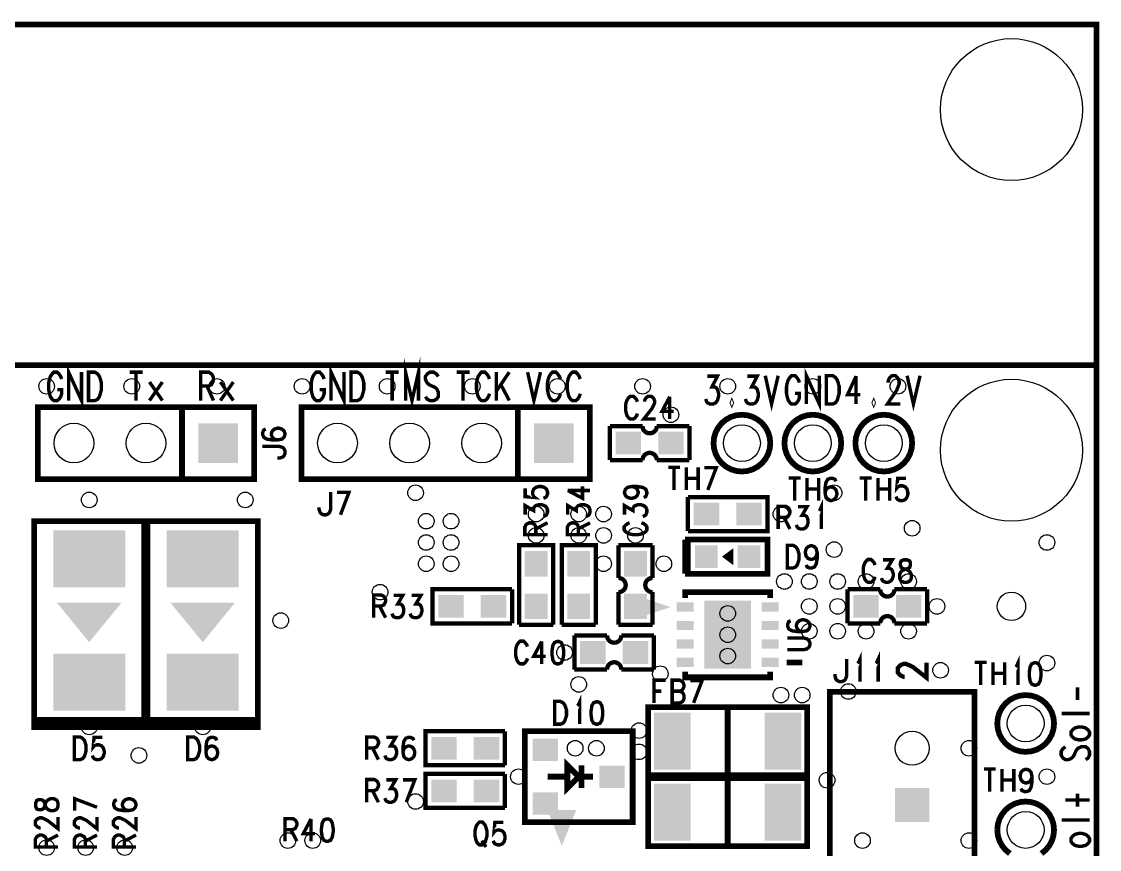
# Model space of a CAD drawing. Extents: x -2.6 to 72.5, y -0.1 to 95.
# Drawn here: x 27.12 to 65.1, y 47.94 to 77.1 of the extents above; entities that cross this region are included whole.
import ezdxf

# ---------------------------------------------------------------- set-up
doc = ezdxf.new("R2010")
doc.units = 0
doc.layers.get('0').update_dxf_attribs({"linetype": 'CONTINUOUS'})
doc.layers.add('02_ASSY1_GBR', color=6, linetype='CONTINUOUS')

# ---------------------------------------------------------------- blocks, each defined once
blk = doc.blocks.new('ROUND_9')
blk.add_circle((0, 0), 0.7)
blk = doc.blocks.new('SQUARE_12')
blk.add_solid([(0.6, 0.6), (0.6, -0.6), (-0.6, 0.6), (-0.6, -0.6)])
blk = doc.blocks.new('ROUND_13')
blk.add_circle((0, 0), 0.6)
blk = doc.blocks.new('ROUND_129')
blk.add_circle((0, 0), 0.65)
blk = doc.blocks.new('ROUND_139')
blk.add_circle((0, 0), 0.275)
blk = doc.blocks.new('ROUND_140')
blk.add_circle((0, 0), 2.5)
blk = doc.blocks.new('SQUARE_143')
blk.add_solid([(0.7, 0.7), (0.7, -0.7), (-0.7, 0.7), (-0.7, -0.7)])
blk = doc.blocks.new('RECTANGLE_145')
blk.add_solid([(0.45, 0.4), (0.45, -0.4), (-0.45, 0.4), (-0.45, -0.4)])
blk = doc.blocks.new('SQUARE_146')
blk.add_solid([(0.4, 0.4), (0.4, -0.4), (-0.4, 0.4), (-0.4, -0.4)])
blk = doc.blocks.new('RECTANGLE_150')
blk.add_solid([(0.4, 0.45), (0.4, -0.45), (-0.4, 0.45), (-0.4, -0.45)])
blk = doc.blocks.new('RECTANGLE_158')
blk.add_solid([(1.27, 1.0033), (1.27, -1.0033), (-1.27, 1.0033), (-1.27, -1.0033)])
blk = doc.blocks.new('RECTANGLE_164')
blk.add_solid([(0.4445, 0.3937), (0.4445, -0.3937), (-0.4445, 0.3937), (-0.4445, -0.3937)])
blk = doc.blocks.new('RECTANGLE_165')
blk.add_solid([(0.65, 1), (0.65, -1), (-0.65, 1), (-0.65, -1)])
blk = doc.blocks.new('RECTANGLE_166')
blk.add_solid([(0.825, 1.2), (0.825, -1.2), (-0.825, 1.2), (-0.825, -1.2)])
blk = doc.blocks.new('RECTANGLE_167')
blk.add_solid([(0.3, 0.1625), (0.3, -0.1625), (-0.3, 0.1625), (-0.3, -0.1625)])
blk = doc.blocks.new('ROUND_169')
blk.add_circle((0, 0), 0.5)

msp = doc.modelspace()

# ---------------------------------------------------------------- linework, layer by layer
at = {"layer": '02_ASSY1_GBR'}
for points, const_width in [([(0, 0), (65, 0), (65, 77), (0, 77), (0, 0)], 0.2), ([(65, 65), (10, 65), (10, 0)], 0.2), ([(28.773, 63.75), (28.773, 64.75), (29.228, 63.75), (29.228, 64.75)], 0.12), ([(38.023, 63.75), (38.023, 64.75), (38.478, 63.75), (38.478, 64.75)], 0.12), ([(40.648, 63.75), (40.648, 64.75), (40.875, 63.75), (41.103, 64.75), (41.103, 63.75)], 0.12), ([(28.528, 64.508), (28.496, 64.598), (28.432, 64.689), (28.373, 64.75), (28.25, 64.75), (28.191, 64.689), (28.132, 64.598), (28.1, 64.508), (28.073, 64.371), (28.073, 64.129), (28.1, 63.992), (28.132, 63.886), (28.191, 63.795), (28.25, 63.75), (28.373, 63.75), (28.432, 63.795), (28.496, 63.886), (28.528, 63.992), (28.528, 64.129), (28.373, 64.129)], 0.12), ([(29.473, 64.75), (29.7, 64.75), (29.796, 64.689), (29.859, 64.598), (29.891, 64.508), (29.928, 64.371), (29.928, 64.129), (29.891, 63.992), (29.859, 63.886), (29.796, 63.795), (29.7, 63.75), (29.473, 63.75), (29.473, 64.75)], 0.12), ([(30.923, 64.75), (31.378, 64.75)], 0.12), ([(31.15, 64.75), (31.15, 63.75)], 0.12), ([(33.423, 63.75), (33.423, 64.75), (33.714, 64.75), (33.809, 64.689), (33.841, 64.644), (33.878, 64.553), (33.878, 64.462), (33.841, 64.371), (33.809, 64.311), (33.714, 64.265), (33.423, 64.265)], 0.12), ([(37.778, 64.508), (37.746, 64.598), (37.682, 64.689), (37.623, 64.75), (37.5, 64.75), (37.441, 64.689), (37.382, 64.598), (37.35, 64.508), (37.323, 64.371), (37.323, 64.129), (37.35, 63.992), (37.382, 63.886), (37.441, 63.795), (37.5, 63.75), (37.623, 63.75), (37.682, 63.795), (37.746, 63.886), (37.778, 63.992), (37.778, 64.129), (37.623, 64.129)], 0.12), ([(38.723, 64.75), (38.95, 64.75), (39.046, 64.689), (39.109, 64.598), (39.141, 64.508), (39.178, 64.371), (39.178, 64.129), (39.141, 63.992), (39.109, 63.886), (39.046, 63.795), (38.95, 63.75), (38.723, 63.75), (38.723, 64.75)], 0.12), ([(39.948, 64.75), (40.403, 64.75)], 0.12), ([(40.175, 64.75), (40.175, 63.75)], 0.12), ([(41.803, 64.598), (41.734, 64.689), (41.639, 64.75), (41.507, 64.75), (41.411, 64.689), (41.348, 64.598), (41.348, 64.508), (41.379, 64.417), (41.411, 64.371), (41.475, 64.311), (41.671, 64.22), (41.734, 64.174), (41.766, 64.129), (41.803, 64.038), (41.803, 63.886), (41.734, 63.795), (41.639, 63.75), (41.507, 63.75), (41.411, 63.795), (41.348, 63.886)], 0.12), ([(42.448, 64.75), (42.903, 64.75)], 0.12), ([(42.675, 64.75), (42.675, 63.75)], 0.12), ([(43.603, 64.508), (43.571, 64.598), (43.507, 64.689), (43.448, 64.75), (43.325, 64.75), (43.266, 64.689), (43.207, 64.598), (43.175, 64.508), (43.148, 64.371), (43.148, 64.129), (43.175, 63.992), (43.207, 63.886), (43.266, 63.795), (43.325, 63.75), (43.448, 63.75), (43.507, 63.795), (43.571, 63.886), (43.603, 63.992)], 0.12), ([(44.303, 64.75), (43.848, 64.083)], 0.12), ([(43.848, 64.75), (43.848, 63.75)], 0.12), ([(44.948, 64.75), (45.17, 63.75), (45.403, 64.75)], 0.12), ([(46.103, 64.508), (46.071, 64.598), (46.007, 64.689), (45.948, 64.75), (45.825, 64.75), (45.766, 64.689), (45.707, 64.598), (45.675, 64.508), (45.648, 64.371), (45.648, 64.129), (45.675, 63.992), (45.707, 63.886), (45.766, 63.795), (45.825, 63.75), (45.948, 63.75), (46.007, 63.795), (46.071, 63.886), (46.103, 63.992)], 0.12), ([(46.803, 64.508), (46.771, 64.598), (46.707, 64.689), (46.648, 64.75), (46.525, 64.75), (46.466, 64.689), (46.407, 64.598), (46.375, 64.508), (46.348, 64.371), (46.348, 64.129), (46.375, 63.992), (46.407, 63.886), (46.466, 63.795), (46.525, 63.75), (46.648, 63.75), (46.707, 63.795), (46.771, 63.886), (46.803, 63.992)], 0.12), ([(51.286, 64.61), (51.641, 64.61), (51.445, 64.231), (51.546, 64.231), (51.609, 64.186), (51.641, 64.14), (51.678, 64.004), (51.678, 63.898), (51.641, 63.761), (51.577, 63.67), (51.482, 63.625), (51.382, 63.625), (51.286, 63.67), (51.254, 63.716), (51.223, 63.807)], 0.12), ([(52.686, 64.61), (53.041, 64.61), (52.845, 64.231), (52.946, 64.231), (53.009, 64.186), (53.041, 64.14), (53.078, 64.004), (53.078, 63.898), (53.041, 63.761), (52.977, 63.67), (52.882, 63.625), (52.782, 63.625), (52.686, 63.67), (52.654, 63.716), (52.623, 63.807)], 0.12), ([(53.323, 64.625), (53.545, 63.625), (53.778, 64.625)], 0.12), ([(54.528, 64.383), (54.496, 64.473), (54.432, 64.564), (54.373, 64.625), (54.25, 64.625), (54.191, 64.564), (54.132, 64.473), (54.1, 64.383), (54.073, 64.246), (54.073, 64.004), (54.1, 63.867), (54.132, 63.761), (54.191, 63.67), (54.25, 63.625), (54.373, 63.625), (54.432, 63.67), (54.496, 63.761), (54.528, 63.867), (54.528, 64.004), (54.373, 64.004)], 0.12), ([(54.773, 63.625), (54.773, 64.625), (55.228, 63.625), (55.228, 64.625)], 0.12), ([(55.473, 64.625), (55.7, 64.625), (55.796, 64.564), (55.859, 64.473), (55.891, 64.383), (55.928, 64.246), (55.928, 64.004), (55.891, 63.867), (55.859, 63.761), (55.796, 63.67), (55.7, 63.625), (55.473, 63.625), (55.473, 64.625)], 0.12), ([(56.523, 64.61), (56.223, 63.958), (56.678, 63.958)], 0.12), ([(56.523, 64.61), (56.523, 63.625)], 0.12), ([(57.654, 64.383), (57.654, 64.428), (57.686, 64.519), (57.718, 64.564), (57.782, 64.625), (57.914, 64.625), (57.977, 64.564), (58.009, 64.519), (58.041, 64.428), (58.041, 64.337), (58.009, 64.246), (57.946, 64.095), (57.623, 63.625), (58.078, 63.625)], 0.12), ([(58.323, 64.625), (58.545, 63.625), (58.778, 64.625)], 0.12), ([(32.078, 64.402), (31.623, 63.75)], 0.12), ([(31.623, 64.402), (32.078, 63.75)], 0.12), ([(33.645, 64.265), (33.878, 63.75)], 0.12), ([(34.578, 64.402), (34.123, 63.75)], 0.12), ([(34.123, 64.402), (34.578, 63.75)], 0.12), ([(44.007, 64.311), (44.303, 63.75)], 0.12), ([(48.818, 63.706), (48.789, 63.779), (48.731, 63.852), (48.677, 63.9), (48.564, 63.9), (48.51, 63.852), (48.456, 63.779), (48.427, 63.706), (48.402, 63.597), (48.402, 63.403), (48.427, 63.294), (48.456, 63.209), (48.51, 63.136), (48.564, 63.1), (48.677, 63.1), (48.731, 63.136), (48.789, 63.209), (48.818, 63.294)], 0.12), ([(49.071, 63.706), (49.071, 63.742), (49.1, 63.815), (49.129, 63.852), (49.188, 63.9), (49.308, 63.9), (49.366, 63.852), (49.396, 63.815), (49.425, 63.742), (49.425, 63.67), (49.396, 63.597), (49.337, 63.476), (49.042, 63.1), (49.458, 63.1)], 0.12), ([(49.957, 63.888), (49.682, 63.367), (50.098, 63.367)], 0.12), ([(49.957, 63.888), (49.957, 63.1)], 0.12), ([(35.31, 60.98), (35.31, 63.52), (27.69, 63.52), (27.69, 60.98), (35.31, 60.98)], 0.2032), ([(32.77, 63.52), (32.77, 60.98)], 0.2032), ([(47.14, 60.98), (47.14, 63.52), (36.98, 63.52), (36.98, 60.98), (47.14, 60.98)], 0.2032), ([(44.6, 63.52), (44.6, 60.98)], 0.2032), ([(52.145, 63.716), (52.127, 63.67), (52.145, 63.625), (52.164, 63.67), (52.145, 63.716)], 0.12), ([(57.145, 63.716), (57.127, 63.67), (57.145, 63.625), (57.164, 63.67), (57.145, 63.716)], 0.12), ([(51.5, 62.25), (51.519, 62.055), (51.576, 61.867), (51.669, 61.694), (51.793, 61.543), (51.944, 61.419), (52.117, 61.326), (52.305, 61.269), (52.5, 61.25), (52.695, 61.269), (52.883, 61.326), (53.056, 61.419), (53.207, 61.543), (53.331, 61.694), (53.424, 61.867), (53.481, 62.055), (53.5, 62.25), (53.481, 62.445), (53.424, 62.633), (53.331, 62.806), (53.207, 62.957), (53.056, 63.081), (52.883, 63.174), (52.695, 63.231), (52.5, 63.25), (52.305, 63.231), (52.117, 63.174), (51.944, 63.081), (51.793, 62.957), (51.669, 62.806), (51.576, 62.633), (51.519, 62.445), (51.5, 62.25)], 0.2032), ([(54, 62.25), (54.019, 62.055), (54.076, 61.867), (54.169, 61.694), (54.293, 61.543), (54.444, 61.419), (54.617, 61.326), (54.805, 61.269), (55, 61.25), (55.195, 61.269), (55.383, 61.326), (55.556, 61.419), (55.707, 61.543), (55.831, 61.694), (55.924, 61.867), (55.981, 62.055), (56, 62.25), (55.981, 62.445), (55.924, 62.633), (55.831, 62.806), (55.707, 62.957), (55.556, 63.081), (55.383, 63.174), (55.195, 63.231), (55, 63.25), (54.805, 63.231), (54.617, 63.174), (54.444, 63.081), (54.293, 62.957), (54.169, 62.806), (54.076, 62.633), (54.019, 62.445), (54, 62.25)], 0.2032), ([(56.5, 62.25), (56.519, 62.055), (56.576, 61.867), (56.669, 61.694), (56.793, 61.543), (56.944, 61.419), (57.117, 61.326), (57.305, 61.269), (57.5, 61.25), (57.695, 61.269), (57.883, 61.326), (58.056, 61.419), (58.207, 61.543), (58.331, 61.694), (58.424, 61.867), (58.481, 62.055), (58.5, 62.25), (58.481, 62.445), (58.424, 62.633), (58.331, 62.806), (58.207, 62.957), (58.056, 63.081), (57.883, 63.174), (57.695, 63.231), (57.5, 63.25), (57.305, 63.231), (57.117, 63.174), (56.944, 63.081), (56.793, 62.957), (56.669, 62.806), (56.576, 62.633), (56.519, 62.445), (56.5, 62.25)], 0.2032), ([(35.721, 62.745), (35.648, 62.711), (35.612, 62.616), (35.612, 62.553), (35.648, 62.458), (35.758, 62.391), (35.952, 62.362), (36.133, 62.362), (36.291, 62.391), (36.364, 62.458), (36.4, 62.553), (36.4, 62.582), (36.364, 62.678), (36.291, 62.745), (36.182, 62.778), (36.133, 62.778), (36.024, 62.745), (35.952, 62.678), (35.915, 62.582), (35.915, 62.553), (35.952, 62.458), (36.024, 62.391), (36.133, 62.362)], 0.12), ([(47.85, 61.65), (47.85, 62.85)], 0.1524), ([(47.85, 62.85), (49, 62.85)], 0.1524), ([(49.5, 62.85), (49.499, 62.825), (49.496, 62.801), (49.49, 62.776), (49.482, 62.753), (49.472, 62.73), (49.46, 62.709), (49.445, 62.689), (49.429, 62.67), (49.41, 62.653), (49.39, 62.638), (49.369, 62.625), (49.347, 62.614), (49.323, 62.606), (49.299, 62.6), (49.275, 62.596), (49.25, 62.595), (49.225, 62.596), (49.201, 62.6), (49.177, 62.606), (49.153, 62.614), (49.131, 62.625), (49.11, 62.638), (49.09, 62.653), (49.071, 62.67), (49.055, 62.689), (49.04, 62.709), (49.028, 62.73), (49.018, 62.753), (49.01, 62.776), (49.004, 62.801), (49.001, 62.825), (49, 62.85)], 0.1524), ([(49.5, 62.85), (50.65, 62.85)], 0.1524), ([(50.65, 61.65), (50.65, 62.85)], 0.1524), ([(35.6, 62.134), (36.206, 62.134), (36.327, 62.092), (36.364, 62.051), (36.4, 61.972), (36.4, 61.884), (36.364, 61.805), (36.327, 61.764), (36.206, 61.722), (36.133, 61.722)], 0.12), ([(49, 61.65), (49.001, 61.675), (49.004, 61.699), (49.01, 61.724), (49.018, 61.747), (49.028, 61.77), (49.04, 61.791), (49.055, 61.811), (49.071, 61.83), (49.09, 61.847), (49.11, 61.862), (49.131, 61.875), (49.153, 61.886), (49.177, 61.894), (49.201, 61.9), (49.225, 61.904), (49.25, 61.905), (49.275, 61.904), (49.299, 61.9), (49.323, 61.894), (49.347, 61.886), (49.369, 61.875), (49.39, 61.862), (49.41, 61.847), (49.429, 61.83), (49.445, 61.811), (49.46, 61.791), (49.472, 61.77), (49.482, 61.747), (49.49, 61.724), (49.496, 61.699), (49.499, 61.675), (49.5, 61.65)], 0.1524), ([(47.85, 61.65), (49, 61.65)], 0.1524), ([(49.5, 61.65), (50.65, 61.65)], 0.1524), ([(49.902, 61.4), (50.318, 61.4)], 0.12), ([(50.11, 61.4), (50.11, 60.6)], 0.12), ([(50.542, 61.4), (50.542, 60.6)], 0.12), ([(50.958, 61.4), (50.958, 60.6)], 0.12), ([(51.182, 61.388), (51.598, 61.388), (51.298, 60.6)], 0.12), ([(44.862, 60.661), (44.862, 60.365), (45.202, 60.336), (45.165, 60.365), (45.129, 60.453), (45.129, 60.54), (45.165, 60.631), (45.238, 60.69), (45.347, 60.723), (45.432, 60.723), (45.541, 60.69), (45.614, 60.631), (45.65, 60.54), (45.65, 60.453), (45.614, 60.365), (45.577, 60.336), (45.505, 60.307)], 0.12), ([(46.362, 60.582), (46.883, 60.307), (46.883, 60.723)], 0.12), ([(48.617, 60.723), (48.738, 60.69), (48.811, 60.627), (48.847, 60.527), (48.847, 60.498), (48.811, 60.403), (48.738, 60.336), (48.617, 60.307), (48.58, 60.307), (48.471, 60.336), (48.398, 60.403), (48.362, 60.498), (48.362, 60.527), (48.398, 60.627), (48.471, 60.69), (48.617, 60.723), (48.811, 60.723), (49.005, 60.69), (49.114, 60.627), (49.15, 60.527), (49.15, 60.465), (49.114, 60.369), (49.041, 60.336)], 0.12), ([(50.542, 61.012), (50.958, 61.012)], 0.12), ([(54.152, 61.025), (54.568, 61.025)], 0.12), ([(54.36, 61.025), (54.36, 60.225)], 0.12), ([(54.792, 61.025), (54.792, 60.225)], 0.12), ([(55.208, 61.025), (55.208, 60.225)], 0.12), ([(55.815, 60.904), (55.781, 60.977), (55.686, 61.013), (55.623, 61.013), (55.528, 60.977), (55.461, 60.867), (55.432, 60.673), (55.432, 60.492), (55.461, 60.334), (55.528, 60.261), (55.623, 60.225), (55.652, 60.225), (55.748, 60.261), (55.815, 60.334), (55.848, 60.443), (55.848, 60.492), (55.815, 60.601), (55.748, 60.673), (55.652, 60.71), (55.623, 60.71), (55.528, 60.673), (55.461, 60.601), (55.432, 60.492)], 0.12), ([(56.652, 61.025), (57.068, 61.025)], 0.12), ([(56.86, 61.025), (56.86, 60.225)], 0.12), ([(57.292, 61.025), (57.292, 60.225)], 0.12), ([(57.708, 61.025), (57.708, 60.225)], 0.12), ([(58.286, 61.013), (57.99, 61.013), (57.961, 60.673), (57.99, 60.71), (58.078, 60.746), (58.165, 60.746), (58.256, 60.71), (58.315, 60.637), (58.348, 60.528), (58.348, 60.443), (58.315, 60.334), (58.256, 60.261), (58.165, 60.225), (58.078, 60.225), (57.99, 60.261), (57.961, 60.298), (57.932, 60.37)], 0.12), ([(38.009, 60.525), (38.009, 59.919), (37.967, 59.798), (37.926, 59.761), (37.847, 59.725), (37.759, 59.725), (37.68, 59.761), (37.639, 59.798), (37.597, 59.919), (37.597, 59.992)], 0.12), ([(38.237, 60.513), (38.653, 60.513), (38.353, 59.725)], 0.12), ([(46.362, 60.582), (47.15, 60.582)], 0.12), ([(50.6, 60.35), (53.4, 60.35), (53.4, 59.15), (50.6, 59.15)], 0.1524), ([(50.6, 59.15), (50.6, 60.35)], 0.1524), ([(54.792, 60.637), (55.208, 60.637)], 0.12), ([(57.292, 60.637), (57.708, 60.637)], 0.12), ([(44.862, 59.725), (44.862, 60.05), (45.165, 59.871), (45.165, 59.962), (45.202, 60.021), (45.238, 60.05), (45.347, 60.083), (45.432, 60.083), (45.541, 60.05), (45.614, 59.991), (45.65, 59.904), (45.65, 59.813), (45.614, 59.725), (45.577, 59.696), (45.505, 59.667)], 0.12), ([(46.362, 59.725), (46.362, 60.05), (46.665, 59.871), (46.665, 59.962), (46.702, 60.021), (46.738, 60.05), (46.847, 60.083), (46.932, 60.083), (47.041, 60.05), (47.114, 59.991), (47.15, 59.904), (47.15, 59.813), (47.114, 59.725), (47.077, 59.696), (47.005, 59.667)], 0.12), ([(48.362, 59.725), (48.362, 60.05), (48.665, 59.871), (48.665, 59.962), (48.702, 60.021), (48.738, 60.05), (48.847, 60.083), (48.932, 60.083), (49.041, 60.05), (49.114, 59.991), (49.15, 59.904), (49.15, 59.813), (49.114, 59.725), (49.077, 59.696), (49.005, 59.667)], 0.12), ([(53.777, 59.225), (53.777, 60.025), (54.043, 60.025), (54.131, 59.977), (54.16, 59.94), (54.193, 59.867), (54.193, 59.795), (54.16, 59.722), (54.131, 59.673), (54.043, 59.637), (53.777, 59.637)], 0.12), ([(54.475, 60.013), (54.8, 60.013), (54.621, 59.71), (54.712, 59.71), (54.771, 59.673), (54.8, 59.637), (54.833, 59.528), (54.833, 59.443), (54.8, 59.334), (54.741, 59.261), (54.654, 59.225), (54.563, 59.225), (54.475, 59.261), (54.446, 59.298), (54.417, 59.37)], 0.12), ([(55.219, 59.867), (55.253, 59.904), (55.302, 60.013), (55.302, 59.225)], 0.12), ([(53.981, 59.637), (54.193, 59.225)], 0.12), ([(31.443, 59.503), (27.557, 59.503), (27.557, 52.497), (31.443, 52.497), (31.443, 59.503)], 0.2032), ([(35.443, 59.503), (31.557, 59.503), (31.557, 52.497), (35.443, 52.497), (35.443, 59.503)], 0.2032), ([(45.65, 59.027), (44.85, 59.027), (44.85, 59.293), (44.898, 59.381), (44.935, 59.41), (45.008, 59.443), (45.08, 59.443), (45.153, 59.41), (45.202, 59.381), (45.238, 59.293), (45.238, 59.027)], 0.12), ([(45.238, 59.231), (45.65, 59.443)], 0.12), ([(47.15, 59.027), (46.35, 59.027), (46.35, 59.293), (46.398, 59.381), (46.435, 59.41), (46.508, 59.443), (46.58, 59.443), (46.653, 59.41), (46.702, 59.381), (46.738, 59.293), (46.738, 59.027)], 0.12), ([(46.738, 59.231), (47.15, 59.443)], 0.12), ([(48.544, 59.443), (48.471, 59.414), (48.398, 59.356), (48.35, 59.302), (48.35, 59.189), (48.398, 59.135), (48.471, 59.081), (48.544, 59.052), (48.653, 59.027), (48.847, 59.027), (48.956, 59.052), (49.041, 59.081), (49.114, 59.135), (49.15, 59.189), (49.15, 59.302), (49.114, 59.356), (49.041, 59.414), (48.956, 59.443)], 0.12), ([(50.5, 57.65), (50.5, 58.85)], 0.2), ([(50.5, 58.85), (50.6, 58.85)], 0.2), ([(53.4, 57.65), (50.6, 57.65), (50.6, 58.85), (53.4, 58.85), (53.4, 57.65)], 0.2), ([(44.65, 55.85), (44.65, 58.65), (45.85, 58.65), (45.85, 55.85)], 0.1524), ([(46.15, 55.85), (46.15, 58.65), (47.35, 58.65), (47.35, 55.85)], 0.1524), ([(48.15, 58.65), (49.35, 58.65)], 0.1524), ([(48.15, 58.65), (48.15, 57.5)], 0.1524), ([(49.35, 58.65), (49.35, 57.5)], 0.1524), ([(54.097, 58.65), (54.305, 58.65), (54.392, 58.602), (54.451, 58.529), (54.48, 58.456), (54.513, 58.347), (54.513, 58.153), (54.48, 58.044), (54.451, 57.959), (54.392, 57.886), (54.305, 57.85), (54.097, 57.85), (54.097, 58.65)], 0.12), ([(55.153, 58.383), (55.12, 58.262), (55.057, 58.189), (54.957, 58.153), (54.928, 58.153), (54.833, 58.189), (54.766, 58.262), (54.737, 58.383), (54.737, 58.42), (54.766, 58.529), (54.833, 58.602), (54.928, 58.638), (54.957, 58.638), (55.057, 58.602), (55.12, 58.529), (55.153, 58.383), (55.153, 58.189), (55.12, 57.995), (55.057, 57.886), (54.957, 57.85), (54.895, 57.85), (54.799, 57.886), (54.766, 57.959)], 0.12), ([(57.193, 57.956), (57.164, 58.029), (57.106, 58.102), (57.052, 58.15), (56.939, 58.15), (56.885, 58.102), (56.831, 58.029), (56.802, 57.956), (56.777, 57.847), (56.777, 57.653), (56.802, 57.544), (56.831, 57.459), (56.885, 57.386), (56.939, 57.35), (57.052, 57.35), (57.106, 57.386), (57.164, 57.459), (57.193, 57.544)], 0.12), ([(57.475, 58.138), (57.8, 58.138), (57.621, 57.835), (57.712, 57.835), (57.771, 57.798), (57.8, 57.762), (57.833, 57.653), (57.833, 57.568), (57.8, 57.459), (57.741, 57.386), (57.654, 57.35), (57.563, 57.35), (57.475, 57.386), (57.446, 57.423), (57.417, 57.495)], 0.12), ([(58.203, 58.138), (58.115, 58.102), (58.086, 58.029), (58.086, 57.956), (58.115, 57.871), (58.173, 57.835), (58.294, 57.798), (58.381, 57.762), (58.44, 57.689), (58.473, 57.617), (58.473, 57.495), (58.44, 57.423), (58.411, 57.386), (58.323, 57.35), (58.203, 57.35), (58.115, 57.386), (58.086, 57.423), (58.057, 57.495), (58.057, 57.617), (58.086, 57.689), (58.144, 57.762), (58.232, 57.798), (58.352, 57.835), (58.411, 57.871), (58.44, 57.956), (58.44, 58.029), (58.411, 58.102), (58.323, 58.138), (58.203, 58.138)], 0.12), ([(50.5, 57.65), (50.6, 57.65)], 0.2), ([(48.15, 57.5), (48.175, 57.499), (48.199, 57.496), (48.224, 57.49), (48.247, 57.482), (48.27, 57.472), (48.291, 57.46), (48.311, 57.445), (48.33, 57.429), (48.347, 57.41), (48.362, 57.39), (48.375, 57.369), (48.386, 57.347), (48.394, 57.323), (48.4, 57.299), (48.404, 57.275), (48.405, 57.25), (48.404, 57.225), (48.4, 57.201), (48.394, 57.177), (48.386, 57.153), (48.375, 57.131), (48.362, 57.11), (48.347, 57.09), (48.33, 57.071), (48.311, 57.055), (48.291, 57.04), (48.27, 57.028), (48.247, 57.018), (48.224, 57.01), (48.199, 57.004), (48.175, 57.001), (48.15, 57)], 0.1524), ([(49.35, 57), (49.325, 57.001), (49.301, 57.004), (49.276, 57.01), (49.253, 57.018), (49.23, 57.028), (49.209, 57.04), (49.189, 57.055), (49.17, 57.071), (49.153, 57.09), (49.138, 57.11), (49.125, 57.131), (49.114, 57.153), (49.106, 57.177), (49.1, 57.201), (49.096, 57.225), (49.095, 57.25), (49.096, 57.275), (49.1, 57.299), (49.106, 57.323), (49.114, 57.347), (49.125, 57.369), (49.138, 57.39), (49.153, 57.41), (49.17, 57.429), (49.189, 57.445), (49.209, 57.46), (49.23, 57.472), (49.253, 57.482), (49.276, 57.49), (49.301, 57.496), (49.325, 57.499), (49.35, 57.5)], 0.1524), ([(44.4, 55.9), (41.6, 55.9), (41.6, 57.1), (44.4, 57.1)], 0.1524), ([(44.4, 57.1), (44.4, 55.9)], 0.1524), ([(48.15, 57), (48.15, 55.85)], 0.1524), ([(49.35, 57), (49.35, 55.85)], 0.1524), ([(53.5, 56.8), (53.5, 57), (50.5, 57), (50.5, 56.8)], 0.2032), ([(57.375, 57.1), (56.225, 57.1)], 0.1524), ([(56.225, 57.1), (56.225, 55.9)], 0.1524), ([(57.875, 57.1), (57.874, 57.075), (57.871, 57.051), (57.865, 57.026), (57.857, 57.003), (57.847, 56.98), (57.835, 56.959), (57.82, 56.939), (57.804, 56.92), (57.785, 56.903), (57.765, 56.888), (57.744, 56.875), (57.722, 56.864), (57.698, 56.856), (57.674, 56.85), (57.65, 56.846), (57.625, 56.845), (57.6, 56.846), (57.576, 56.85), (57.552, 56.856), (57.528, 56.864), (57.506, 56.875), (57.485, 56.888), (57.465, 56.903), (57.446, 56.92), (57.43, 56.939), (57.415, 56.959), (57.403, 56.98), (57.393, 57.003), (57.385, 57.026), (57.379, 57.051), (57.376, 57.075), (57.375, 57.1)], 0.1524), ([(59.025, 57.1), (57.875, 57.1)], 0.1524), ([(59.025, 57.1), (59.025, 55.9)], 0.1524), ([(39.527, 56.1), (39.527, 56.9), (39.793, 56.9), (39.881, 56.852), (39.91, 56.815), (39.943, 56.742), (39.943, 56.67), (39.91, 56.597), (39.881, 56.548), (39.793, 56.512), (39.527, 56.512)], 0.12), ([(40.225, 56.888), (40.55, 56.888), (40.371, 56.585), (40.462, 56.585), (40.521, 56.548), (40.55, 56.512), (40.583, 56.403), (40.583, 56.318), (40.55, 56.209), (40.491, 56.136), (40.404, 56.1), (40.313, 56.1), (40.225, 56.136), (40.196, 56.173), (40.167, 56.245)], 0.12), ([(40.865, 56.888), (41.19, 56.888), (41.011, 56.585), (41.102, 56.585), (41.161, 56.548), (41.19, 56.512), (41.223, 56.403), (41.223, 56.318), (41.19, 56.209), (41.131, 56.136), (41.044, 56.1), (40.953, 56.1), (40.865, 56.136), (40.836, 56.173), (40.807, 56.245)], 0.12), ([(39.731, 56.512), (39.943, 56.1)], 0.12), ([(57.375, 55.9), (57.376, 55.925), (57.379, 55.949), (57.385, 55.974), (57.393, 55.997), (57.403, 56.02), (57.415, 56.041), (57.43, 56.061), (57.446, 56.08), (57.465, 56.097), (57.485, 56.112), (57.506, 56.125), (57.528, 56.136), (57.552, 56.144), (57.576, 56.15), (57.6, 56.154), (57.625, 56.155), (57.65, 56.154), (57.674, 56.15), (57.698, 56.144), (57.722, 56.136), (57.744, 56.125), (57.765, 56.112), (57.785, 56.097), (57.804, 56.08), (57.82, 56.061), (57.835, 56.041), (57.847, 56.02), (57.857, 55.997), (57.865, 55.974), (57.871, 55.949), (57.874, 55.925), (57.875, 55.9)], 0.1524), ([(45.85, 55.85), (44.65, 55.85)], 0.1524), ([(47.35, 55.85), (46.15, 55.85)], 0.1524), ([(48.15, 55.85), (49.35, 55.85)], 0.1524), ([(54.221, 55.995), (54.148, 55.961), (54.112, 55.866), (54.112, 55.803), (54.148, 55.708), (54.258, 55.641), (54.452, 55.612), (54.633, 55.612), (54.791, 55.641), (54.864, 55.708), (54.9, 55.803), (54.9, 55.832), (54.864, 55.928), (54.791, 55.995), (54.682, 56.028), (54.633, 56.028), (54.524, 55.995), (54.452, 55.928), (54.415, 55.832), (54.415, 55.803), (54.452, 55.708), (54.524, 55.641), (54.633, 55.612)], 0.12), ([(57.375, 55.9), (56.225, 55.9)], 0.1524), ([(59.025, 55.9), (57.875, 55.9)], 0.1524), ([(46.6, 54.275), (46.6, 55.475)], 0.1524), ([(46.6, 55.475), (47.75, 55.475)], 0.1524), ([(48.25, 55.475), (48.249, 55.45), (48.246, 55.426), (48.24, 55.401), (48.232, 55.378), (48.222, 55.355), (48.21, 55.334), (48.195, 55.314), (48.179, 55.295), (48.16, 55.278), (48.14, 55.263), (48.119, 55.25), (48.097, 55.239), (48.073, 55.231), (48.049, 55.225), (48.025, 55.221), (48, 55.22), (47.975, 55.221), (47.951, 55.225), (47.927, 55.231), (47.903, 55.239), (47.881, 55.25), (47.86, 55.263), (47.84, 55.278), (47.821, 55.295), (47.805, 55.314), (47.79, 55.334), (47.778, 55.355), (47.768, 55.378), (47.76, 55.401), (47.754, 55.426), (47.751, 55.45), (47.75, 55.475)], 0.1524), ([(48.25, 55.475), (49.4, 55.475)], 0.1524), ([(49.4, 54.275), (49.4, 55.475)], 0.1524), ([(44.943, 55.081), (44.914, 55.154), (44.856, 55.227), (44.802, 55.275), (44.689, 55.275), (44.635, 55.227), (44.581, 55.154), (44.552, 55.081), (44.527, 54.972), (44.527, 54.778), (44.552, 54.669), (44.581, 54.584), (44.635, 54.511), (44.689, 54.475), (44.802, 54.475), (44.856, 54.511), (44.914, 54.584), (44.943, 54.669)], 0.12), ([(45.442, 55.263), (45.167, 54.742), (45.583, 54.742)], 0.12), ([(45.442, 55.263), (45.442, 54.475)], 0.12), ([(45.986, 55.263), (45.894, 55.227), (45.836, 55.117), (45.807, 54.923), (45.807, 54.814), (45.836, 54.62), (45.894, 54.511), (45.986, 54.475), (46.044, 54.475), (46.131, 54.511), (46.19, 54.62), (46.223, 54.814), (46.223, 54.923), (46.19, 55.117), (46.131, 55.227), (46.044, 55.263), (45.986, 55.263)], 0.12), ([(54.1, 54.972), (54.67, 54.972), (54.791, 55.001), (54.864, 55.059), (54.9, 55.151), (54.9, 55.209), (54.864, 55.296), (54.791, 55.355), (54.67, 55.388), (54.1, 55.388)], 0.12), ([(56.189, 54.65), (56.189, 54.044), (56.147, 53.923), (56.106, 53.886), (56.027, 53.85), (55.939, 53.85), (55.86, 53.886), (55.819, 53.923), (55.777, 54.044), (55.777, 54.117)], 0.12), ([(56.579, 54.492), (56.613, 54.529), (56.662, 54.638), (56.662, 53.85)], 0.12), ([(57.219, 54.492), (57.253, 54.529), (57.302, 54.638), (57.302, 53.85)], 0.12), ([(62.149, 54.367), (62.183, 54.404), (62.232, 54.513), (62.232, 53.725)], 0.12), ([(46.6, 54.275), (47.75, 54.275)], 0.1524), ([(47.75, 54.275), (47.751, 54.3), (47.754, 54.324), (47.76, 54.349), (47.768, 54.372), (47.778, 54.395), (47.79, 54.416), (47.805, 54.436), (47.821, 54.455), (47.84, 54.472), (47.86, 54.487), (47.881, 54.5), (47.903, 54.511), (47.927, 54.519), (47.951, 54.525), (47.975, 54.529), (48, 54.53), (48.025, 54.529), (48.049, 54.525), (48.073, 54.519), (48.097, 54.511), (48.119, 54.5), (48.14, 54.487), (48.16, 54.472), (48.179, 54.455), (48.195, 54.436), (48.21, 54.416), (48.222, 54.395), (48.232, 54.372), (48.24, 54.349), (48.246, 54.324), (48.249, 54.3), (48.25, 54.275)], 0.1524), ([(48.25, 54.275), (49.4, 54.275)], 0.1524), ([(54.075, 54.525), (54.625, 54.525)], 0.2032), ([(58.238, 54.023), (58.192, 54.023), (58.1, 54.06), (58.054, 54.097), (57.992, 54.171), (57.992, 54.324), (58.054, 54.398), (58.1, 54.435), (58.192, 54.472), (58.284, 54.472), (58.377, 54.435), (58.531, 54.361), (59.008, 53.986), (59.008, 54.514)], 0.1524), ([(60.707, 54.525), (61.123, 54.525)], 0.12), ([(60.915, 54.525), (60.915, 53.725)], 0.12), ([(61.347, 54.525), (61.347, 53.725)], 0.12), ([(61.763, 54.525), (61.763, 53.725)], 0.12), ([(62.806, 54.513), (62.714, 54.477), (62.656, 54.367), (62.627, 54.173), (62.627, 54.064), (62.656, 53.87), (62.714, 53.761), (62.806, 53.725), (62.864, 53.725), (62.951, 53.761), (63.01, 53.87), (63.043, 54.064), (63.043, 54.173), (63.01, 54.367), (62.951, 54.477), (62.864, 54.513), (62.806, 54.513)], 0.12), ([(49.818, 53.9), (49.402, 53.9), (49.402, 53.1)], 0.12), ([(50.042, 53.512), (50.308, 53.512), (50.396, 53.476), (50.425, 53.439), (50.458, 53.367), (50.458, 53.245), (50.425, 53.173), (50.396, 53.136), (50.308, 53.1), (50.042, 53.1), (50.042, 53.9), (50.308, 53.9), (50.396, 53.852), (50.425, 53.815), (50.458, 53.742), (50.458, 53.67), (50.425, 53.597), (50.396, 53.548), (50.308, 53.512)], 0.12), ([(53.5, 54.2), (53.5, 54), (50.5, 54), (50.5, 54.2)], 0.2032), ([(50.682, 53.888), (51.098, 53.888), (50.798, 53.1)], 0.12), ([(61.347, 54.137), (61.763, 54.137)], 0.12), ([(49.402, 53.512), (49.656, 53.512)], 0.12), ([(55.6, 47.51), (60.7, 47.51), (60.7, 53.49), (55.6, 53.49), (55.6, 47.51)], 0.2032), ([(64.326, 53.198), (64.326, 53.653)], 0.12), ([(45.902, 53.15), (46.11, 53.15), (46.197, 53.102), (46.256, 53.029), (46.285, 52.956), (46.318, 52.847), (46.318, 52.653), (46.285, 52.544), (46.256, 52.459), (46.197, 52.386), (46.11, 52.35), (45.902, 52.35), (45.902, 53.15)], 0.12), ([(46.704, 52.992), (46.738, 53.029), (46.787, 53.138), (46.787, 52.35)], 0.12), ([(47.361, 53.138), (47.269, 53.102), (47.211, 52.992), (47.182, 52.798), (47.182, 52.689), (47.211, 52.495), (47.269, 52.386), (47.361, 52.35), (47.419, 52.35), (47.506, 52.386), (47.565, 52.495), (47.598, 52.689), (47.598, 52.798), (47.565, 52.992), (47.506, 53.102), (47.419, 53.138), (47.361, 53.138)], 0.12), ([(61.5, 52.375), (61.519, 52.18), (61.576, 51.992), (61.669, 51.819), (61.793, 51.668), (61.944, 51.544), (62.117, 51.451), (62.305, 51.394), (62.5, 51.375), (62.695, 51.394), (62.883, 51.451), (63.056, 51.544), (63.207, 51.668), (63.331, 51.819), (63.424, 51.992), (63.481, 52.18), (63.5, 52.375), (63.481, 52.57), (63.424, 52.758), (63.331, 52.931), (63.207, 53.082), (63.056, 53.206), (62.883, 53.299), (62.695, 53.356), (62.5, 53.375), (62.305, 53.356), (62.117, 53.299), (61.944, 53.206), (61.793, 53.082), (61.669, 52.931), (61.576, 52.758), (61.519, 52.57), (61.5, 52.375)], 0.2032), ([(54.8, 50.55), (49.2, 50.55), (49.2, 52.95), (54.8, 52.95), (54.8, 50.55)], 0.2032), ([(52, 50.55), (52, 52.95)], 0.2032), ([(31.443, 52.497), (31.443, 52.37), (27.557, 52.37), (27.557, 52.497)], 0.2032), ([(31.443, 52.37), (31.443, 52.243), (27.557, 52.243), (27.557, 52.37)], 0.2032), ([(35.443, 52.497), (35.443, 52.37), (31.557, 52.37), (31.557, 52.497)], 0.2032), ([(35.443, 52.37), (35.443, 52.243), (31.557, 52.243), (31.557, 52.37)], 0.2032), ([(63.765, 52.725), (64.75, 52.725)], 0.12), ([(44.15, 50.9), (41.35, 50.9), (41.35, 52.1), (44.15, 52.1)], 0.1524), ([(44.15, 52.1), (44.15, 50.9)], 0.1524), ([(48.65, 52.1), (44.85, 52.1), (44.85, 48.9), (48.65, 48.9), (48.65, 52.1)], 0.2032), ([(64.098, 51.97), (64.144, 51.902), (64.235, 51.829), (64.371, 51.798), (64.477, 51.798), (64.614, 51.829), (64.705, 51.902), (64.75, 51.97), (64.75, 52.075), (64.705, 52.143), (64.614, 52.216), (64.477, 52.253), (64.371, 52.253), (64.235, 52.216), (64.144, 52.143), (64.098, 52.075), (64.098, 51.97)], 0.12), ([(28.972, 51.9), (29.18, 51.9), (29.267, 51.852), (29.326, 51.779), (29.355, 51.706), (29.388, 51.597), (29.388, 51.403), (29.355, 51.294), (29.326, 51.209), (29.267, 51.136), (29.18, 51.1), (28.972, 51.1), (28.972, 51.9)], 0.12), ([(29.966, 51.888), (29.67, 51.888), (29.641, 51.548), (29.67, 51.585), (29.758, 51.621), (29.845, 51.621), (29.936, 51.585), (29.995, 51.512), (30.028, 51.403), (30.028, 51.318), (29.995, 51.209), (29.936, 51.136), (29.845, 51.1), (29.758, 51.1), (29.67, 51.136), (29.641, 51.173), (29.612, 51.245)], 0.12), ([(32.972, 51.9), (33.18, 51.9), (33.267, 51.852), (33.326, 51.779), (33.355, 51.706), (33.388, 51.597), (33.388, 51.403), (33.355, 51.294), (33.326, 51.209), (33.267, 51.136), (33.18, 51.1), (32.972, 51.1), (32.972, 51.9)], 0.12), ([(33.995, 51.779), (33.961, 51.852), (33.866, 51.888), (33.803, 51.888), (33.708, 51.852), (33.641, 51.742), (33.612, 51.548), (33.612, 51.367), (33.641, 51.209), (33.708, 51.136), (33.803, 51.1), (33.832, 51.1), (33.928, 51.136), (33.995, 51.209), (34.028, 51.318), (34.028, 51.367), (33.995, 51.476), (33.928, 51.548), (33.832, 51.585), (33.803, 51.585), (33.708, 51.548), (33.641, 51.476), (33.612, 51.367)], 0.12), ([(39.277, 51.1), (39.277, 51.9), (39.543, 51.9), (39.631, 51.852), (39.66, 51.815), (39.693, 51.742), (39.693, 51.67), (39.66, 51.597), (39.631, 51.548), (39.543, 51.512), (39.277, 51.512)], 0.12), ([(39.975, 51.888), (40.3, 51.888), (40.121, 51.585), (40.212, 51.585), (40.271, 51.548), (40.3, 51.512), (40.333, 51.403), (40.333, 51.318), (40.3, 51.209), (40.241, 51.136), (40.154, 51.1), (40.063, 51.1), (39.975, 51.136), (39.946, 51.173), (39.917, 51.245)], 0.12), ([(40.94, 51.779), (40.906, 51.852), (40.811, 51.888), (40.748, 51.888), (40.653, 51.852), (40.586, 51.742), (40.557, 51.548), (40.557, 51.367), (40.586, 51.209), (40.653, 51.136), (40.748, 51.1), (40.777, 51.1), (40.873, 51.136), (40.94, 51.209), (40.973, 51.318), (40.973, 51.367), (40.94, 51.476), (40.873, 51.548), (40.777, 51.585), (40.748, 51.585), (40.653, 51.548), (40.586, 51.476), (40.557, 51.367)], 0.12), ([(39.481, 51.512), (39.693, 51.1)], 0.12), ([(63.902, 51.553), (63.811, 51.484), (63.75, 51.389), (63.75, 51.257), (63.811, 51.161), (63.902, 51.098), (63.992, 51.098), (64.083, 51.129), (64.129, 51.161), (64.189, 51.225), (64.28, 51.421), (64.326, 51.484), (64.371, 51.516), (64.462, 51.553), (64.614, 51.553), (64.705, 51.484), (64.75, 51.389), (64.75, 51.257), (64.705, 51.161), (64.614, 51.098)], 0.12), ([(46.75, 50.5), (46.35, 50.9), (46.35, 50.1), (46.75, 50.5)], 0.2032), ([(46.85, 50.9), (46.85, 50.1)], 0.2032), ([(44.15, 49.4), (41.35, 49.4), (41.35, 50.6), (44.15, 50.6)], 0.1524), ([(44.15, 50.6), (44.15, 49.4)], 0.1524), ([(46.35, 50.5), (45.65, 50.5)], 0.2032), ([(46.75, 50.5), (47.25, 50.5)], 0.2032), ([(54.8, 48.05), (49.2, 48.05), (49.2, 50.45), (54.8, 50.45), (54.8, 48.05)], 0.2032), ([(52, 48.05), (52, 50.45)], 0.2032), ([(61.027, 50.775), (61.443, 50.775)], 0.12), ([(61.235, 50.775), (61.235, 49.975)], 0.12), ([(61.667, 50.775), (61.667, 49.975)], 0.12), ([(62.083, 50.775), (62.083, 49.975)], 0.12), ([(62.723, 50.508), (62.69, 50.387), (62.627, 50.314), (62.527, 50.278), (62.498, 50.278), (62.403, 50.314), (62.336, 50.387), (62.307, 50.508), (62.307, 50.545), (62.336, 50.654), (62.403, 50.727), (62.498, 50.763), (62.527, 50.763), (62.627, 50.727), (62.69, 50.654), (62.723, 50.508), (62.723, 50.314), (62.69, 50.12), (62.627, 50.011), (62.527, 49.975), (62.465, 49.975), (62.369, 50.011), (62.336, 50.084)], 0.12), ([(39.277, 49.6), (39.277, 50.4), (39.543, 50.4), (39.631, 50.352), (39.66, 50.315), (39.693, 50.242), (39.693, 50.17), (39.66, 50.097), (39.631, 50.048), (39.543, 50.012), (39.277, 50.012)], 0.12), ([(39.975, 50.388), (40.3, 50.388), (40.121, 50.085), (40.212, 50.085), (40.271, 50.048), (40.3, 50.012), (40.333, 49.903), (40.333, 49.818), (40.3, 49.709), (40.241, 49.636), (40.154, 49.6), (40.063, 49.6), (39.975, 49.636), (39.946, 49.673), (39.917, 49.745)], 0.12), ([(40.557, 50.388), (40.973, 50.388), (40.673, 49.6)], 0.12), ([(61.667, 50.387), (62.083, 50.387)], 0.12), ([(27.612, 49.453), (27.648, 49.365), (27.721, 49.336), (27.794, 49.336), (27.879, 49.365), (27.915, 49.423), (27.952, 49.544), (27.988, 49.631), (28.061, 49.69), (28.133, 49.723), (28.255, 49.723), (28.327, 49.69), (28.364, 49.661), (28.4, 49.573), (28.4, 49.453), (28.364, 49.365), (28.327, 49.336), (28.255, 49.307), (28.133, 49.307), (28.061, 49.336), (27.988, 49.394), (27.952, 49.482), (27.915, 49.602), (27.879, 49.661), (27.794, 49.69), (27.721, 49.69), (27.648, 49.661), (27.612, 49.573), (27.612, 49.453)], 0.12), ([(28.987, 49.307), (28.987, 49.723), (29.775, 49.423)], 0.12), ([(30.471, 49.69), (30.398, 49.656), (30.362, 49.561), (30.362, 49.498), (30.398, 49.403), (30.508, 49.336), (30.702, 49.307), (30.883, 49.307), (31.041, 49.336), (31.114, 49.403), (31.15, 49.498), (31.15, 49.527), (31.114, 49.623), (31.041, 49.69), (30.932, 49.723), (30.883, 49.723), (30.774, 49.69), (30.702, 49.623), (30.665, 49.527), (30.665, 49.498), (30.702, 49.403), (30.774, 49.336), (30.883, 49.307)], 0.12), ([(39.481, 50.012), (39.693, 49.6)], 0.12), ([(64.326, 49.448), (64.326, 49.903)], 0.12), ([(63.056, 47.794), (63.207, 47.918), (63.331, 48.069), (63.424, 48.242), (63.481, 48.43), (63.5, 48.625), (63.481, 48.82), (63.424, 49.008), (63.331, 49.181), (63.207, 49.332), (63.056, 49.456), (62.883, 49.549), (62.695, 49.606), (62.5, 49.625), (62.305, 49.606), (62.117, 49.549), (61.944, 49.456), (61.793, 49.332), (61.669, 49.181), (61.576, 49.008), (61.519, 48.82), (61.5, 48.625)], 0.2032), ([(63.902, 49.675), (64.75, 49.675)], 0.12), ([(27.794, 48.696), (27.758, 48.696), (27.685, 48.725), (27.648, 48.754), (27.6, 48.813), (27.6, 48.933), (27.648, 48.991), (27.685, 49.021), (27.758, 49.05), (27.83, 49.05), (27.903, 49.021), (28.024, 48.962), (28.4, 48.667), (28.4, 49.083)], 0.12), ([(29.169, 48.696), (29.133, 48.696), (29.06, 48.725), (29.023, 48.754), (28.975, 48.813), (28.975, 48.933), (29.023, 48.991), (29.06, 49.021), (29.133, 49.05), (29.205, 49.05), (29.278, 49.021), (29.399, 48.962), (29.775, 48.667), (29.775, 49.083)], 0.12), ([(30.544, 48.696), (30.508, 48.696), (30.435, 48.725), (30.398, 48.754), (30.35, 48.813), (30.35, 48.933), (30.398, 48.991), (30.435, 49.021), (30.508, 49.05), (30.58, 49.05), (30.653, 49.021), (30.774, 48.962), (31.15, 48.667), (31.15, 49.083)], 0.12), ([(36.402, 48.225), (36.402, 49.025), (36.668, 49.025), (36.756, 48.977), (36.785, 48.94), (36.818, 48.867), (36.818, 48.795), (36.785, 48.722), (36.756, 48.673), (36.668, 48.637), (36.402, 48.637)], 0.12), ([(37.317, 49.013), (37.042, 48.492), (37.458, 48.492)], 0.12), ([(37.317, 49.013), (37.317, 48.225)], 0.12), ([(37.861, 49.013), (37.769, 48.977), (37.711, 48.867), (37.682, 48.673), (37.682, 48.564), (37.711, 48.37), (37.769, 48.261), (37.861, 48.225), (37.919, 48.225), (38.006, 48.261), (38.065, 48.37), (38.098, 48.564), (38.098, 48.673), (38.065, 48.867), (38.006, 48.977), (37.919, 49.013), (37.861, 49.013)], 0.12), ([(63.765, 48.975), (64.75, 48.975)], 0.12), ([(36.606, 48.637), (36.818, 48.225)], 0.12), ([(43.251, 48.9), (43.201, 48.852), (43.147, 48.779), (43.122, 48.706), (43.097, 48.597), (43.097, 48.403), (43.122, 48.294), (43.147, 48.209), (43.201, 48.136), (43.251, 48.1), (43.355, 48.1), (43.405, 48.136), (43.459, 48.209), (43.484, 48.294), (43.513, 48.403), (43.513, 48.597), (43.484, 48.706), (43.459, 48.779), (43.405, 48.852), (43.355, 48.9), (43.251, 48.9)], 0.12), ([(44.091, 48.888), (43.795, 48.888), (43.766, 48.548), (43.795, 48.585), (43.883, 48.621), (43.97, 48.621), (44.061, 48.585), (44.12, 48.512), (44.153, 48.403), (44.153, 48.318), (44.12, 48.209), (44.061, 48.136), (43.97, 48.1), (43.883, 48.1), (43.795, 48.136), (43.766, 48.173), (43.737, 48.245)], 0.12), ([(61.5, 48.625), (61.519, 48.43), (61.576, 48.242), (61.669, 48.069), (61.793, 47.918), (61.944, 47.794)], 0.2032), ([(28.4, 48.027), (27.6, 48.027), (27.6, 48.293), (27.648, 48.381), (27.685, 48.41), (27.758, 48.443), (27.83, 48.443), (27.903, 48.41), (27.952, 48.381), (27.988, 48.293), (27.988, 48.027)], 0.12), ([(27.988, 48.231), (28.4, 48.443)], 0.12), ([(29.775, 48.027), (28.975, 48.027), (28.975, 48.293), (29.023, 48.381), (29.06, 48.41), (29.133, 48.443), (29.205, 48.443), (29.278, 48.41), (29.327, 48.381), (29.363, 48.293), (29.363, 48.027)], 0.12), ([(29.363, 48.231), (29.775, 48.443)], 0.12), ([(31.15, 48.027), (30.35, 48.027), (30.35, 48.293), (30.398, 48.381), (30.435, 48.41), (30.508, 48.443), (30.58, 48.443), (30.653, 48.41), (30.702, 48.381), (30.738, 48.293), (30.738, 48.027)], 0.12), ([(30.738, 48.231), (31.15, 48.443)], 0.12), ([(43.33, 48.245), (43.484, 48.027)], 0.12), ([(64.098, 48.22), (64.144, 48.152), (64.235, 48.079), (64.371, 48.048), (64.477, 48.048), (64.614, 48.079), (64.705, 48.152), (64.75, 48.22), (64.75, 48.325), (64.705, 48.393), (64.614, 48.466), (64.477, 48.503), (64.371, 48.503), (64.235, 48.466), (64.144, 48.393), (64.098, 48.325), (64.098, 48.22)], 0.12)]:
    msp.add_lwpolyline(points, dxfattribs=dict(at, const_width=const_width))
for points in [[(51.800038, 58.250016), (52.199968, 58.549972), (52.199966, 58.250016), (52.199968, 58.549972)], [(52.199966, 57.950026), (51.800038, 58.250016), (52.199966, 57.950026), (52.199966, 58.250016)], [(28.357048, 56.634938), (30.64292, 56.634968), (30.642894, 56.634938), (30.64292, 56.634968)], [(29.499984, 55.23802), (28.357048, 56.634938), (29.499984, 55.23802), (30.642894, 56.634938)], [(32.357048, 56.634938), (34.64292, 56.634968), (34.642894, 56.634938), (34.64292, 56.634968)], [(33.499984, 55.23802), (32.357048, 56.634938), (33.499984, 55.23802), (34.642894, 56.634938)], [(49.01, 56.474968), (49.010002, 56.799972), (49.984902, 56.474968), (49.010002, 56.799972)], [(49.01, 56.15003), (49.01, 56.474968), (49.01, 56.15003), (49.984902, 56.474968)], [(45.647046, 49.329962), (46.662916, 49.33), (46.6629, 49.329962), (46.662916, 49.33)], [(46.154982, 48.060048), (45.647046, 49.329962), (46.154982, 48.060048), (46.6629, 49.329962)]]:
    msp.add_solid(points, dxfattribs=at)

# ---------------------------------------------------------------- block references
for name, p in [('ROUND_140', (62, 74)), ('ROUND_139', (28, 64.25)), ('ROUND_139', (31, 64.25)), ('ROUND_139', (34, 64.25)), ('ROUND_139', (37, 64.25)), ('ROUND_139', (40, 64.25)), ('ROUND_139', (43, 64.25)), ('ROUND_139', (46, 64.25)), ('ROUND_139', (49, 64.25)), ('ROUND_139', (52, 64.25)), ('ROUND_139', (55, 64.25)), ('ROUND_139', (58, 64.25)), ('ROUND_140', (62, 62)), ('ROUND_139', (50, 63.25)), ('ROUND_9', (28.96, 62.25)), ('ROUND_9', (31.5, 62.25)), ('SQUARE_143', (34.04, 62.25)), ('ROUND_9', (38.25, 62.25)), ('ROUND_9', (40.79, 62.25)), ('ROUND_9', (43.33, 62.25)), ('SQUARE_143', (45.87, 62.25)), ('ROUND_129', (52.5, 62.25)), ('ROUND_129', (55, 62.25)), ('ROUND_129', (57.5, 62.25)), ('RECTANGLE_145', (48.5, 62.25)), ('RECTANGLE_145', (50, 62.25)), ('ROUND_139', (29.5, 60.25)), ('ROUND_139', (35, 60.25)), ('ROUND_139', (41, 60.5)), ('ROUND_139', (55.75, 60.5)), ('ROUND_139', (45.25, 59.75)), ('ROUND_139', (46.75, 59.75)), ('ROUND_139', (47.625, 59.75)), ('RECTANGLE_145', (51.25, 59.75)), ('RECTANGLE_145', (52.75, 59.75)), ('ROUND_139', (53.875, 59.75)), ('ROUND_139', (41.375, 59.5)), ('ROUND_139', (42.25, 59.5)), ('ROUND_139', (45.25, 59)), ('ROUND_139', (46.75, 59)), ('ROUND_139', (47.625, 59)), ('ROUND_139', (48.75, 59)), ('ROUND_139', (58.5, 59.25)), ('RECTANGLE_158', (29.5, 58.174)), ('RECTANGLE_158', (33.5, 58.174)), ('ROUND_139', (41.375, 58.75)), ('ROUND_139', (42.25, 58.75)), ('ROUND_139', (63.25, 58.75)), ('SQUARE_146', (51.25, 58.25)), ('SQUARE_146', (52.75, 58.25)), ('ROUND_139', (55.75, 58.5)), ('ROUND_139', (41.375, 58)), ('ROUND_139', (42.25, 58)), ('RECTANGLE_150', (45.25, 58)), ('RECTANGLE_150', (46.75, 58)), ('ROUND_139', (47.625, 58)), ('RECTANGLE_150', (48.75, 58)), ('ROUND_139', (49.75, 58)), ('ROUND_139', (54, 57.375)), ('ROUND_139', (54.875, 57.375)), ('ROUND_139', (55.875, 57.375)), ('ROUND_139', (56.875, 57.375)), ('ROUND_139', (58.375, 57.375)), ('ROUND_139', (39.75, 57)), ('ROUND_169', (62, 56.5)), ('RECTANGLE_145', (42.25, 56.5)), ('RECTANGLE_145', (43.75, 56.5)), ('RECTANGLE_150', (45.25, 56.5)), ('RECTANGLE_150', (46.75, 56.5)), ('RECTANGLE_150', (48.75, 56.5)), ('RECTANGLE_167', (50.5, 56.475)), ('RECTANGLE_166', (52, 55.5)), ('RECTANGLE_167', (53.5, 56.475)), ('ROUND_139', (54.875, 56.5)), ('ROUND_139', (55.875, 56.5)), ('RECTANGLE_145', (56.875, 56.5)), ('RECTANGLE_145', (58.375, 56.5)), ('ROUND_139', (59.375, 56.5)), ('ROUND_139', (36.25, 56)), ('ROUND_139', (52, 56.25)), ('RECTANGLE_167', (50.5, 55.825)), ('RECTANGLE_167', (53.5, 55.825)), ('ROUND_139', (54.875, 55.625)), ('ROUND_139', (55.875, 55.625)), ('ROUND_139', (56.875, 55.625)), ('ROUND_139', (58.375, 55.625)), ('ROUND_139', (52, 55.5)), ('ROUND_139', (46.25, 54.875)), ('RECTANGLE_145', (47.25, 54.875)), ('RECTANGLE_145', (48.75, 54.875)), ('RECTANGLE_167', (50.5, 55.175)), ('RECTANGLE_167', (53.5, 55.175)), ('RECTANGLE_158', (29.5, 53.826)), ('RECTANGLE_158', (33.5, 53.826)), ('ROUND_139', (52, 54.75)), ('ROUND_139', (63.25, 54.5)), ('ROUND_139', (49.625, 54.125)), ('RECTANGLE_167', (50.5, 54.525)), ('RECTANGLE_167', (53.5, 54.525)), ('ROUND_139', (59.5, 54.25)), ('ROUND_139', (46.75, 53.75)), ('ROUND_139', (53.875, 53.375)), ('ROUND_139', (54.625, 53.375)), ('ROUND_139', (56.25, 53.5)), ('ROUND_129', (62.5, 52.375)), ('ROUND_139', (29.5, 52.25)), ('ROUND_139', (33.5, 52.25)), ('RECTANGLE_165', (50.05, 51.75)), ('RECTANGLE_165', (53.95, 51.75)), ('ROUND_139', (48.875, 52.125)), ('ROUND_13', (58.5, 51.5)), ('RECTANGLE_145', (42, 51.5)), ('RECTANGLE_145', (43.5, 51.5)), ('RECTANGLE_164', (45.575, 51.45)), ('ROUND_139', (46.625, 51.5)), ('ROUND_139', (47.375, 51.5)), ('ROUND_139', (60.5, 51.5)), ('ROUND_139', (31.25, 51.25)), ('ROUND_139', (48.875, 51.375)), ('ROUND_139', (44.625, 50.5)), ('RECTANGLE_164', (47.925, 50.5)), ('ROUND_139', (55.5, 50.375)), ('ROUND_139', (63.25, 50.5)), ('RECTANGLE_145', (42, 50)), ('RECTANGLE_145', (43.5, 50)), ('RECTANGLE_165', (50.05, 49.25)), ('RECTANGLE_165', (53.95, 49.25)), ('ROUND_139', (41, 49.625)), ('RECTANGLE_164', (45.575, 49.55)), ('SQUARE_12', (58.5, 49.5)), ('ROUND_129', (62.5, 48.625)), ('ROUND_139', (28, 48)), ('ROUND_139', (29.375, 48)), ('ROUND_139', (30.75, 48)), ('ROUND_139', (36.5, 48.25)), ('ROUND_139', (37.375, 48.25)), ('ROUND_139', (56.75, 48.25)), ('ROUND_139', (60.5, 48.25))]:
    msp.add_blockref(name, p, dxfattribs=at)

doc.saveas('drawing.dxf')
